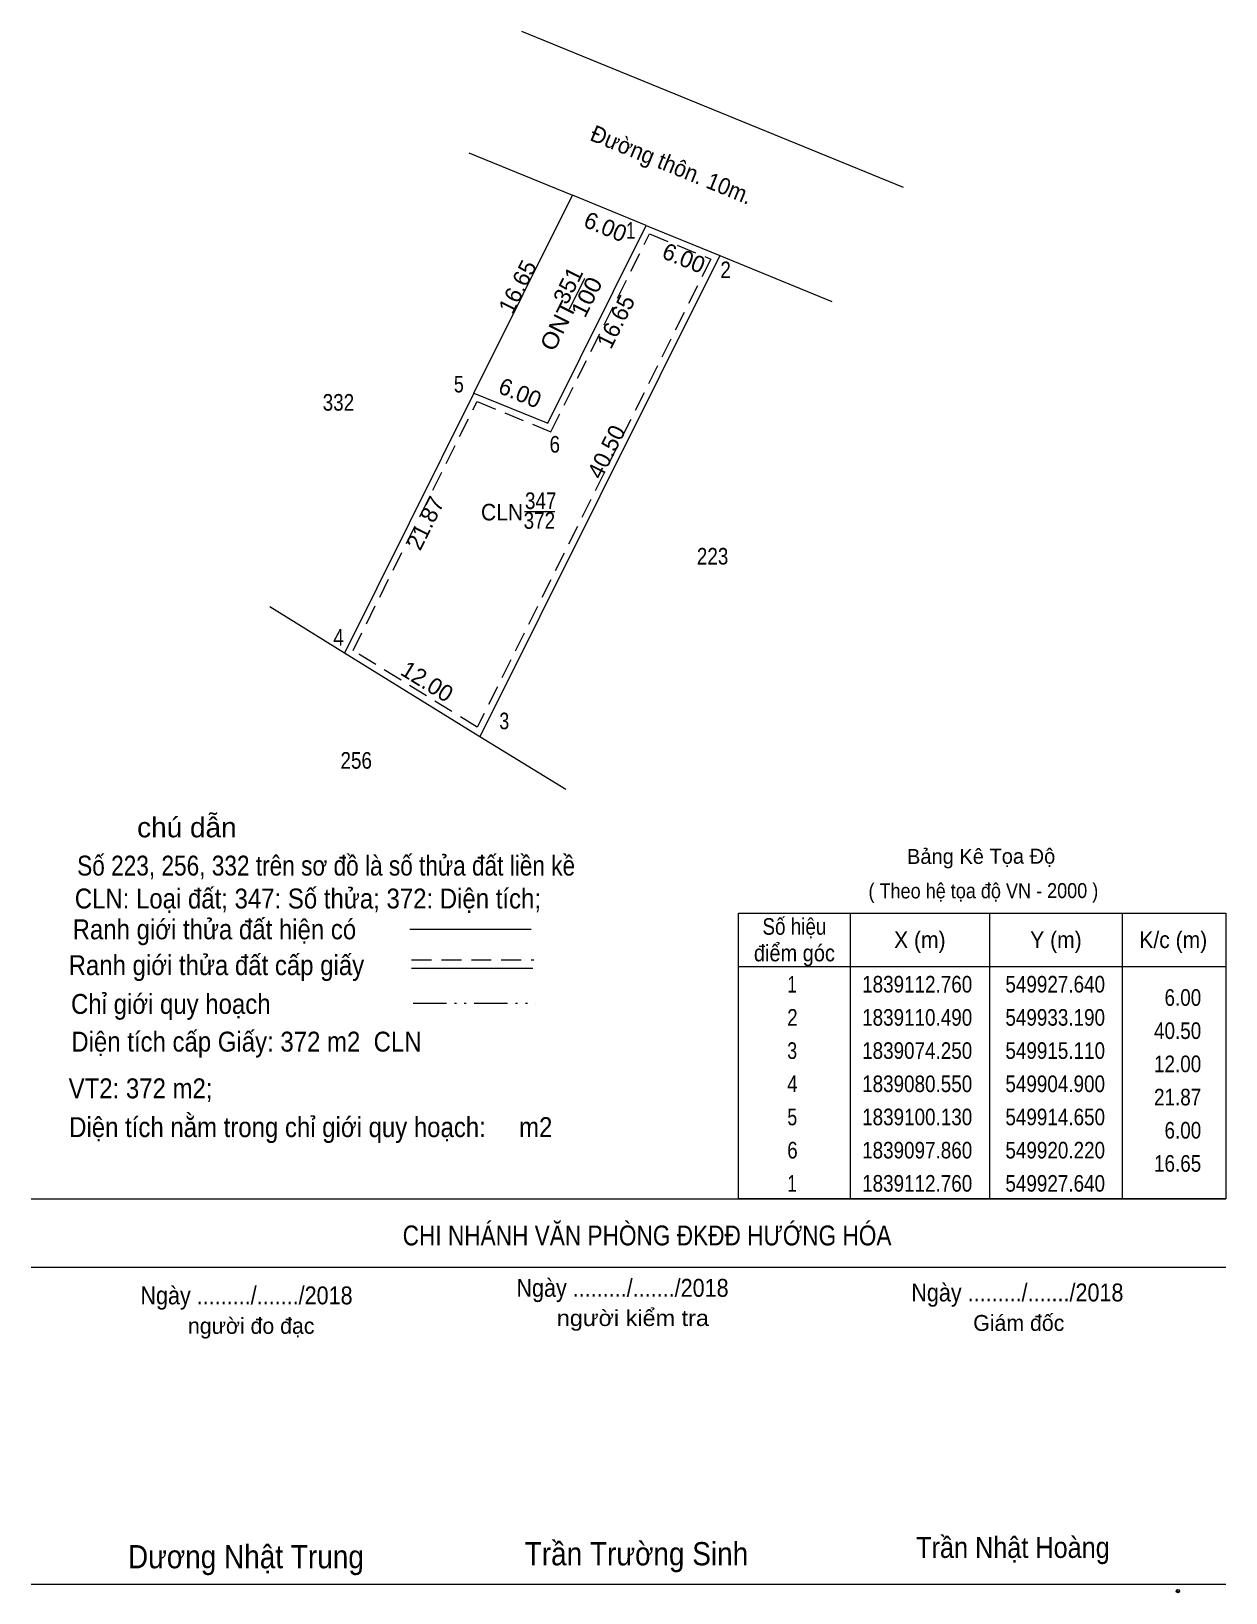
# Model space of a CAD drawing. Header units: metres. Extents: x 549881 to 549971, y 1839010 to 1839127.
import ezdxf
from ezdxf.enums import TextEntityAlignment as Align

# ---------------------------------------------------------------- set-up
doc = ezdxf.new("R2010")
doc.units = ezdxf.units.M
doc.header["$LTSCALE"] = 0.5
doc.header["$PDMODE"] = 32
doc.header["$PDSIZE"] = 0.25
doc.linetypes.add('DASH_DOUBLE_DOT', pattern=[9.2, 5, -1.2, 0.3, -1.2, 0.3, -1.2])
doc.linetypes.add('MEDIUM_DASHED', pattern=[4.5, 3, -1.5])
for name, color, linetype, lineweight in [('1', 7, 'MEDIUM_DASHED', 13), ('6', 7, 'Continuous', 13), ('63', 7, 'Continuous', 13)]:
    doc.layers.add(name, color=color, linetype=linetype, lineweight=lineweight)
doc.layers.add('55', color=7, linetype='Continuous')

msp = doc.modelspace()

# ---------------------------------------------------------------- linework, layer by layer
at = {"layer": '1'}
msp.add_lwpolyline([(549927.88, 1839112.12), (549932.5, 1839110.23), (549914.91, 1839074.96), (549905.55, 1839080.74), (549914.89, 1839099.49), (549920.46, 1839097.22)], close=True, dxfattribs=at)
at = {"layer": '6'}
for p, q in [((549918.24, 1839127.39), (549937.23, 1839119.64)), ((549937.23, 1839119.64), (549947, 1839115.65)), ((549914.26, 1839118.22), (549922.08, 1839115.03)), ((549933.19, 1839110.49), (549915.11, 1839074.25)), ((549918.47, 1839091.22), (549920.76, 1839091.22)), ((549909.82, 1839059.75), (549918.96, 1839059.75)), ((549909.96, 1839056.81), (549919.1, 1839056.81)), ((549881.3, 1839039.45), (549971.3, 1839039.45)), ((549881.3, 1839034.29), (549971.3, 1839034.29)), ((549971.3, 1839010.39), (549881.3, 1839010.39))]:
    msp.add_line(p, q, dxfattribs=at)
at = {"layer": '6', "linetype": 'MEDIUM_DASHED'}
msp.add_line((549909.96, 1839057.43), (549919.16, 1839057.43), dxfattribs=at)
at = {"layer": '6'}
for points in [[(549914.65, 1839100.13), (549920.22, 1839097.86), (549927.64, 1839112.76), (549922.08, 1839115.03)], [(549927.64, 1839112.76), (549933.19, 1839110.49), (549941.63, 1839107.04)], [(549914.65, 1839100.13), (549904.9, 1839080.55), (549899.28, 1839084.02)], [(549921.59, 1839070.26), (549915.11, 1839074.25), (549904.9, 1839080.55)]]:
    msp.add_lwpolyline(points, dxfattribs=at)
msp.add_point((549967.69, 1839009.89), dxfattribs=at)
at = {"layer": '63'}
for p, q in [((549914.65, 1839100.13), (549922.08, 1839115.03)), ((549921.85, 1839106.46), (549923.02, 1839108.8)), ((549943, 1839060.95), (549943, 1839039.45)), ((549953.5, 1839060.95), (549953.5, 1839039.45)), ((549963.5, 1839060.95), (549963.5, 1839039.45)), ((549934.6, 1839056.95), (549971.3, 1839056.95))]:
    msp.add_line(p, q, dxfattribs=at)
at = {"layer": '63', "linetype": 'DASH_DOUBLE_DOT'}
msp.add_line((549910.08, 1839054.19), (549919.28, 1839054.19), dxfattribs=at)
at = {"layer": '63'}
msp.add_lwpolyline([(549934.6, 1839060.95), (549971.3, 1839060.95), (549971.3, 1839039.45), (549934.6, 1839039.45)], close=True, dxfattribs=at)

# ---------------------------------------------------------------- texts
at = {"layer": '55'}
msp.add_text('Bảng Kê Tọa Độ', height=1.13, rotation=0.127, dxfattribs=at).set_placement((549952.8688, 1839064.6733), align=Align.CENTER)
at = {"layer": '55', "width": 0.9}
msp.add_text('( Theo hệ tọa độ VN - 2000 )', height=1.13, rotation=0.127, dxfattribs=at).set_placement((549953.0388, 1839062.0789), align=Align.CENTER)
at = {"layer": '6', "width": 0.95}
msp.add_text('Đường thôn. 10m.', height=1.25, rotation=337.783, dxfattribs=at).set_placement((549929.3137, 1839116.7545), align=Align.CENTER)
at = {"layer": '6'}
for s, rotation, p in [('6.00', 337.773, (549930.2336, 1839109.7233)), ('40.50', 63.486, (549925.1884, 1839095.431)), ('21.87', 63.515, (549911.5374, 1839090.0613)), ('12.00', 328.324, (549910.8018, 1839077.875))]:
    msp.add_text(s, height=1.25, rotation=rotation, dxfattribs=at).set_placement(p, align=Align.CENTER)
for s, height, width, p in [('332', 1.25, 0.85, (549904.445, 1839098.81)), ('CLN', 1.25, 0.95, (549916.775, 1839090.54)), ('347', 1.25, 0.85, (549919.685, 1839091.4)), ('372', 1.25, 0.85, (549919.585, 1839089.91)), ('223', 1.25, 0.85, (549932.635, 1839087.22)), ('256', 1.25, 0.85, (549905.785, 1839071.84)), ('CHI NHÁNH VĂN PHÒNG ĐKĐĐ HƯỚNG HÓA', 1.5, 0.85, (549927.7, 1839035.93)), ('Ngày ........./......./2018', 1.35, 0.9, (549897.52, 1839031.49)), ('Ngày ........./......./2018', 1.35, 0.9, (549925.85, 1839032.06)), ('Ngày ........./......./2018', 1.35, 0.9, (549955.6, 1839031.71)), ('người kiểm tra', 1.2, 1.1, (549926.63, 1839029.86)), ('Trần Nhật Hoàng', 1.58, 0.9, (549955.265, 1839012.39)), ('Dương Nhật Trung', 1.75, 0.9, (549897.475, 1839011.61)), ('Trần Trường Sinh', 1.75, 0.9, (549926.9, 1839011.83))]:
    msp.add_text(s, height=height, dxfattribs=dict(at, width=width)).set_placement(p, align=Align.CENTER)
for s, width, p in [('chú dẫn', 1.05, (549889.28, 1839066.67)), ('Số 223, 256, 332 trên sơ đồ là số thửa đất liền kề', 0.85, (549884.76, 1839063.79)), ('CLN: Loại đất; 347: Số thửa; 372: Diện tích;', 0.9, (549884.58, 1839061.31)), ('Ranh giới thửa đất hiện có ', 0.9, (549884.42, 1839058.99)), ('Ranh giới thửa đất cấp giấy', 0.9, (549884.12, 1839056.29)), ('Chỉ giới quy hoạch', 0.9, (549884.3, 1839053.37)), ('Diện tích cấp Giấy: 372 m2  CLN', 0.9, (549884.32, 1839050.53)), ('VT2: 372 m2;', 0.9, (549884.12, 1839047.01)), ('Diện tích nằm trong chỉ giới quy hoạch:     m2', 0.9, (549884.16, 1839044.09))]:
    msp.add_text(s, height=1.5, dxfattribs=dict(at, width=width)).set_placement(p)
for s, p in [('người đo đạc', (549897.875, 1839029.27)), ('Giám đốc', (549955.705, 1839029.49))]:
    msp.add_text(s, height=1.2, dxfattribs=at).set_placement(p, align=Align.CENTER)
at = {"layer": '63'}
for s, rotation, p in [('6.00', 337.791, (549924.3288, 1839112.0818)), ('16.65', 63.497, (549918.498, 1839107.8611)), ('351', 63.527, (549922.3006, 1839107.9664)), ('16.65', 63.527, (549925.9069, 1839105.2414)), ('6.00', 337.827, (549917.8941, 1839099.5648))]:
    msp.add_text(s, height=1.25, rotation=rotation, dxfattribs=at).set_placement(p, align=Align.CENTER)
for s, width, p in [(' 1', 0.75, (549926.82, 1839111.76)), (' 2', 0.85, (549934.01, 1839108.79)), (' 5', 0.8, (549913.89, 1839100.18)), (' 6', 0.85, (549921.14, 1839095.65)), (' 4', 0.85, (549904.85, 1839081.11)), (' 3', 0.8, (549917.31, 1839074.81)), ('6.00', 0.85, (549969.45, 1839053.98)), ('40.50', 0.85, (549969.45, 1839051.48)), ('12.00', 0.85, (549969.45, 1839048.98)), ('21.87', 0.85, (549969.45, 1839046.48)), ('6.00', 0.85, (549969.45, 1839043.98)), ('16.65', 0.85, (549969.45, 1839041.48))]:
    msp.add_text(s, height=1.25, dxfattribs=dict(at, width=width)).set_placement(p, align=Align.RIGHT)
at = {"layer": '63', "width": 1.1}
for s, p in [('100', (549923.7055, 1839107.0964)), ('ONT', (549921.5572, 1839104.9214))]:
    msp.add_text(s, height=1.25, rotation=63.527, dxfattribs=at).set_placement(p, align=Align.CENTER)
at = {"layer": '63'}
for s, width, p in [('Số hiệu', 0.85, (549938.8, 1839059.33)), ('điểm góc', 0.9, (549938.8, 1839057.33)), ('X (m)', 0.95, (549948.25, 1839058.33)), ('Y (m)', 0.95, (549958.505, 1839058.33)), ('K/c (m)', 0.95, (549967.345, 1839058.33)), (' 1', 0.75, (549938.45, 1839054.98)), ('1839112.760', 0.85, (549948.05, 1839054.98)), ('549927.640', 0.85, (549958.45, 1839054.98)), (' 2', 0.85, (549938.455, 1839052.48)), ('1839110.490', 0.85, (549948.05, 1839052.48)), ('549933.190', 0.85, (549958.45, 1839052.48)), (' 3', 0.8, (549938.445, 1839049.98)), ('1839074.250', 0.85, (549948.05, 1839049.98)), ('549915.110', 0.85, (549958.45, 1839049.98)), (' 4', 0.85, (549938.45, 1839047.48)), ('1839080.550', 0.85, (549948.05, 1839047.48)), ('549904.900', 0.85, (549958.45, 1839047.48)), (' 5', 0.8, (549938.455, 1839044.98)), ('1839100.130', 0.85, (549948.05, 1839044.98)), ('549914.650', 0.85, (549958.45, 1839044.98)), (' 6', 0.85, (549938.455, 1839042.48)), ('1839097.860', 0.85, (549948.05, 1839042.48)), ('549920.220', 0.85, (549958.45, 1839042.48)), (' 1', 0.75, (549938.45, 1839039.98)), ('1839112.760', 0.85, (549948.05, 1839039.98)), ('549927.640', 0.85, (549958.45, 1839039.98))]:
    msp.add_text(s, height=1.25, dxfattribs=dict(at, width=width)).set_placement(p, align=Align.CENTER)

doc.saveas('drawing.dxf')
